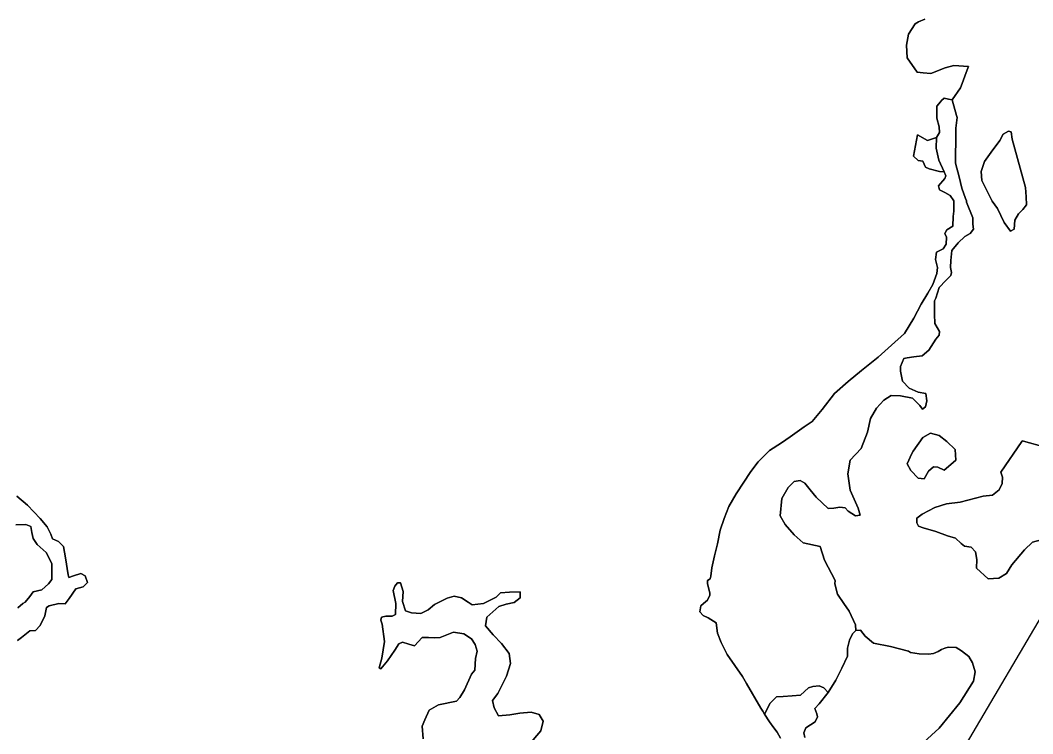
# Model space of a CAD drawing. Header units: inches. Extents: x 288635 to 1232953, y 676945 to 1655780.
# Drawn here: x 419822 to 448324, y 1243021 to 1263106 of the extents above; entities that cross this region are included whole.
import ezdxf

# ---------------------------------------------------------------- set-up
doc = ezdxf.new("R2010")
doc.units = ezdxf.units.IN
doc.header["$MEASUREMENT"] = 0
doc.layers.add('Images', color=7, linetype='Continuous')
picture_1 = doc.add_image_def('image7.jpg', size_in_pixel=(2590, 3729))

msp = doc.modelspace()

# ---------------------------------------------------------------- linework, layer by layer
at = {"color": 1}
for points in [[(445283.1009, 1263135.9227), (445111.6506, 1263066.0725), (445010.0504, 1263002.5724), (444825.9, 1262716.8218), (444768.7499, 1262405.6712), (444787.7999, 1262043.7205), (445073.5505, 1261643.6697), (445242.8932, 1261626.7354), (445454.5513, 1261605.5696), (445854.6021, 1261770.6699), (446102.2526, 1261827.8201), (446515.0034, 1261802.42), (446478.8731, 1261706.4952), (446313.0033, 1261254.367), (446292.753, 1261199.1688), (446060.5304, 1260861.73), (445952.3849, 1260887.2999), (445829.0688, 1260916.4568), (445755.355, 1260846.8383), (445723.3577, 1260808.5688), (445621.6368, 1260686.9088), (445626.7168, 1260351.6281), (445687.6769, 1260102.7076), (445697.8369, 1259950.3073), (445616.5568, 1259802.987), (445364.8846, 1259724.0352), (445080.404, 1259876.4355), (444968.6438, 1259282.0743), (445095.6441, 1259155.074), (445227.7243, 1259134.754), (445309.0045, 1258967.1137), (445405.5247, 1258926.4736), (445695.0853, 1258850.2734), (445829.9172, 1258842.8651), (445875.6373, 1258731.1049), (445845.1572, 1258649.8247), (445672.4369, 1258446.6243), (445702.9169, 1258329.7841), (445850.2372, 1258253.5839), (445997.5575, 1258177.3837), (446099.1577, 1258019.9034), (446099.1577, 1257730.3429), (446088.5645, 1257582.7182), (446078.8377, 1257313.782), (445906.1173, 1257202.0218), (445845.1572, 1257105.5016), (445895.9573, 1256998.8214), (445890.8773, 1256805.781), (445799.4371, 1256673.7007), (445611.4768, 1256577.1805), (445591.1567, 1256373.9801), (445647.0368, 1256145.3797), (445626.7168, 1255977.7393), (445509.8766, 1255667.8587), (445367.6363, 1255418.9382), (445179.6759, 1255114.1376), (444976.4755, 1254717.8968), (444717.395, 1254291.176), (444351.6342, 1253955.8953), (443970.6335, 1253625.6946), (443503.2725, 1253244.6939), (443127.3518, 1252939.8933), (442746.351, 1252599.5326), (442400.9103, 1252147.4117), (442116.4298, 1251807.051), (441892.9093, 1251664.8107), (441496.6685, 1251380.3302), (441247.748, 1251212.6898), (440912.4674, 1250994.2494), (440597.5067, 1250674.2087), (440384.1463, 1250399.8882), (439977.7455, 1249775.0469), (439769.4651, 1249419.4462), (439637.3848, 1249079.0856), (439520.5446, 1248748.8849), (439449.4244, 1248367.8841), (439363.0643, 1248027.5234), (439291.9441, 1247692.2428), (439266.5441, 1247453.4823), (439241.144, 1247377.2821), (439170.0239, 1247331.5621), (439164.9439, 1247240.1219), (439236.064, 1246991.2014), (439236.064, 1246920.0812), (439170.0239, 1246777.8409), (439053.1836, 1246686.4008), (438976.9835, 1246625.4406), (438951.5834, 1246452.7203), (439043.0236, 1246346.0401), (439190.3439, 1246280), (439413.8644, 1246142.8397), (439449.4244, 1245848.1991), (439551.0246, 1245589.1186), (439718.665, 1245248.7579), (440150.4658, 1244628.9967), (440265.8257, 1244433.9337), (440666.8911, 1243743.99), (440724.4653, 1243651.8714), (440776.4824, 1243568.6441), (440910.7591, 1243353.8014), (441031.5555, 1243188.2656), (441131.9474, 1243062.9884), (441225.081, 1242900.0048)], [(445145.1579, 1242678.981), (445692.7569, 1243181.1938), (446271.8781, 1243892.3952), (446652.8788, 1244501.9964), (446703.6789, 1244761.0769), (446632.5588, 1245020.1574), (446520.7986, 1245197.9578), (446317.5982, 1245350.3581), (446170.2779, 1245451.9583), (445946.7574, 1245457.0383), (445845.1572, 1245426.5582), (445753.717, 1245396.0782), (445662.2769, 1245335.1181), (445530.1966, 1245284.318), (445387.9563, 1245258.9179), (445128.8758, 1245274.1579), (444881.7833, 1245308.747), (444823.9025, 1245349.3344), (444316.0742, 1245477.3583), (443838.5532, 1245568.7985), (443609.9528, 1245771.9989), (443477.8725, 1245939.6393), (443340.7122, 1245924.3992), (443337.9605, 1246090.9812), (443155.0802, 1246466.902), (443007.7599, 1246690.4224), (442829.9595, 1246949.503), (442753.7594, 1247244.1435), (442765.2911, 1247332.0727), (442464.1988, 1247909.6249), (442337.1985, 1248295.7057), (441859.6776, 1248392.2258), (441610.7571, 1248620.8263), (441356.7566, 1248910.3869), (441214.5163, 1249154.2274), (441265.3164, 1249646.9884), (441443.1168, 1249956.869), (441605.6771, 1250124.5093), (441778.3974, 1250149.9094), (441905.3977, 1250078.7892), (442062.878, 1249885.7488), (442230.5183, 1249682.5484), (442565.799, 1249357.4278), (442723.2793, 1249367.5878), (442895.9997, 1249403.1479), (443048.4, 1249377.7478), (443129.6801, 1249286.3076), (443332.8805, 1249159.3074), (443469.1696, 1249174.3296), (443414.1607, 1249372.6678), (443185.5602, 1249880.6688), (443114.4401, 1250337.8697), (443185.5602, 1250718.8705), (443495.4409, 1251054.1512), (443673.2412, 1251506.2721), (443754.5214, 1251892.3528), (443927.2417, 1252181.9134), (444135.5221, 1252410.5139), (444338.7225, 1252542.5941), (444602.8831, 1252532.4341), (444943.2438, 1252471.474), (445146.4442, 1252258.1136), (445222.6443, 1252156.5134), (445303.9245, 1252227.6335), (445344.5646, 1252395.2739), (445319.1645, 1252598.4743), (445100.7241, 1252634.0343), (444846.7236, 1252750.8746), (444653.6832, 1252948.995), (444602.8831, 1253223.3155), (444602.8831, 1253360.4758), (444699.4033, 1253583.9962), (444788.8894, 1253600.5677), (444973.7238, 1253634.7963), (445212.4843, 1253655.1164), (445395.3647, 1253817.6767), (445598.5651, 1254132.6373), (445690.0052, 1254244.3975), (445700.1653, 1254340.9177), (445568.0073, 1254573.6305), (445563.0154, 1254831.3458), (445559.3295, 1255021.6391), (445559.3295, 1255195.6103), (445559.3295, 1255209.0912), (445593.5252, 1255283.8944), (445686.1952, 1255587.2136), (445878.8123, 1255784.064), (446016.3959, 1255917.4142), (446035.4459, 1256006.3144), (446005.8125, 1256150.248), (446014.2792, 1256344.9817), (446047.7226, 1256628.6157), (446225.523, 1256841.9761), (446408.4033, 1257014.6964), (446565.8837, 1257101.0566), (446652.2438, 1257228.0568), (446637.0038, 1257365.2171), (446637.0038, 1257543.0175), (446460.4286, 1257982.2907), (446462.4847, 1258020.5303), (446434.3075, 1258092.3822), (446332.3683, 1258381.2099), (446248.5201, 1258697.5461), (446145.4798, 1259086.2892), (446145.4798, 1259099.7701), (446145.4798, 1259359.3393), (446145.4798, 1259372.8202), (446154.6409, 1259642.9794), (446162.4696, 1260068.1924), (446195.3869, 1260364.4471), (446178.3875, 1260427.1323), (446060.5304, 1260861.73), (446292.753, 1261199.1688), (446313.0033, 1261254.367), (446478.8731, 1261706.4952), (446515.0034, 1261802.42), (446102.2526, 1261827.8201), (445854.6021, 1261770.6699), (445454.5513, 1261605.5696), (445242.8932, 1261626.7354), (445073.5505, 1261643.6697), (444787.7999, 1262043.7205), (444768.7499, 1262405.6712), (444825.9, 1262716.8218), (445010.0504, 1263002.5724), (445111.6506, 1263066.0725), (445283.1009, 1263135.9227)], [(448565.7718, 1248479.1979), (448316.8513, 1248418.2378), (448093.3309, 1248194.7173), (447732.6502, 1247778.1565), (447585.3299, 1247534.316), (447371.9694, 1247397.1557), (447067.1688, 1247381.9157), (446742.0482, 1247681.6363), (446747.1282, 1247925.4768), (446711.5681, 1248138.8372), (446589.6479, 1248275.9975), (446401.6875, 1248301.3975), (446305.1673, 1248372.5177), (446147.687, 1248529.998), (445924.1666, 1248596.0381), (445599.0459, 1248712.8783), (445238.3652, 1248819.5586), (445111.3649, 1248865.2786), (445060.5648, 1248961.7988), (445060.5648, 1249088.7991), (445214.5376, 1249201.6421), (445563.4858, 1249388.5197), (445893.6865, 1249495.1999), (446279.7673, 1249540.92), (446924.9286, 1249708.5603), (447189.0891, 1249739.0404), (447382.1295, 1249886.3607), (447464.8401, 1250062.8534), (447473.5696, 1250247.0414), (447422.7695, 1250384.2017), (448015.8905, 1251246.4698), (448027.2908, 1251263.0434), (448066.7335, 1251252.4839), (448672.452, 1251090.3231)], [(448672.452, 1251090.3231), (448066.7335, 1251252.4839), (448027.2908, 1251263.0434), (448015.8905, 1251246.4698), (447422.7695, 1250384.2017), (447473.5696, 1250247.0414), (447464.8401, 1250062.8534), (447382.1295, 1249886.3607), (447189.0891, 1249739.0404), (446924.9286, 1249708.5603), (446279.7673, 1249540.92), (445893.6865, 1249495.1999), (445563.4858, 1249388.5197), (445214.5376, 1249201.6421), (445060.5648, 1249088.7991), (445060.5648, 1248961.7988), (445111.3649, 1248865.2786), (445238.3652, 1248819.5586), (445599.0459, 1248712.8783), (445924.1666, 1248596.0381), (446147.687, 1248529.998), (446305.1673, 1248372.5177), (446401.6875, 1248301.3975), (446589.6479, 1248275.9975), (446711.5681, 1248138.8372), (446747.1282, 1247925.4768), (446742.0482, 1247681.6363), (447067.1688, 1247381.9157), (447371.9694, 1247397.1557), (447585.3299, 1247534.316), (447732.6502, 1247778.1565), (448093.3309, 1248194.7173), (448316.8513, 1248418.2378), (448565.7718, 1248479.1979)], [(419742.5819, 1245641.6144), (419854.3422, 1245733.0546), (420088.0226, 1245915.935), (420255.663, 1245931.175), (420382.6632, 1246068.3353), (420509.6635, 1246337.5758), (420560.4636, 1246576.3363), (420631.5837, 1246616.9764), (420910.9843, 1246688.0965), (421088.7846, 1246677.9365), (421200.5448, 1246825.2568), (421383.4252, 1247099.5774), (421596.7856, 1247155.4575), (421713.6259, 1247282.4577), (421647.5857, 1247465.3381), (421530.7455, 1247536.4582), (421322.4651, 1247470.4181), (421190.3848, 1247414.538), (421170.0648, 1247490.7381), (421093.8646, 1247973.3391), (421043.0645, 1248293.3797), (420895.7442, 1248435.62), (420733.1839, 1248506.7402), (420687.4638, 1248638.8204), (420580.7836, 1248842.0208), (420382.6632, 1249080.7813), (420027.0625, 1249451.6221), (419722.2619, 1249705.6226)], [(419722.2619, 1249705.6226), (420027.0625, 1249451.6221), (420382.6632, 1249080.7813), (420382.6632, 1249080.7813), (420580.7836, 1248842.0208), (420687.4638, 1248638.8204), (420733.1839, 1248506.7402), (420895.7442, 1248435.62), (421043.0645, 1248293.3797), (421093.8646, 1247973.3391), (421170.0648, 1247490.7381), (421190.3848, 1247414.538), (421322.4651, 1247470.4181), (421530.7455, 1247536.4582), (421647.5857, 1247465.3381), (421713.6259, 1247282.4577), (421596.7856, 1247155.4575), (421383.4252, 1247099.5774), (421200.5448, 1246825.2568), (421088.7846, 1246677.9365), (420910.9843, 1246688.0965), (420631.5837, 1246616.9764), (420560.4636, 1246576.3363), (420509.6635, 1246337.5758), (420382.6632, 1246068.3353), (420255.663, 1245931.175), (420088.0226, 1245915.935), (419854.3422, 1245733.0546), (419742.5819, 1245641.6144)], [(419696.8618, 1248902.981), (419981.3424, 1248908.061), (420123.5827, 1248857.2609), (420148.9827, 1248689.6205), (420189.6228, 1248516.9002), (420301.383, 1248344.1798), (420555.3836, 1248125.7394), (420707.7839, 1247810.7788), (420712.8639, 1247607.5784), (420707.7839, 1247358.6579), (420621.4237, 1247236.7376), (420430.9233, 1247071.6373), (420183.2728, 1247011.3122), (420091.1976, 1246884.3119), (419957.8474, 1246725.5616), (419891.1722, 1246684.2865), (419757.822, 1246563.6363)], [(419757.822, 1246563.6363), (419891.1722, 1246684.2865), (419957.8474, 1246725.5616), (420091.1976, 1246884.3119), (420183.2728, 1247011.3122), (420430.9233, 1247071.6373), (420621.4237, 1247236.7376), (420707.7839, 1247358.6579), (420712.8639, 1247607.5784), (420707.7839, 1247810.7788), (420555.3836, 1248125.7394), (420301.383, 1248344.1798), (420189.6228, 1248516.9002), (420148.9827, 1248689.6205), (420123.5827, 1248857.2609), (419981.3424, 1248908.061), (419696.8618, 1248902.981)], [(434152.8047, 1242720.6571), (434477.9253, 1243101.6579), (434538.8854, 1243375.9784), (434427.1252, 1243563.9388), (434208.6848, 1243629.9789), (433883.5641, 1243599.4989), (433604.1636, 1243553.7788), (433289.2029, 1243528.3787), (433162.2027, 1243746.8192), (433116.4826, 1243955.0996), (433263.8029, 1244158.3), (433512.7234, 1244640.9009), (433619.4036, 1244996.5017), (433588.9235, 1245275.9022), (433370.4831, 1245565.4628), (433131.7226, 1245809.3033), (432918.3622, 1246058.2238), (432959.0023, 1246307.1443), (433294.2829, 1246606.8649), (433502.5634, 1246667.825), (433726.0838, 1246718.6251), (433898.8041, 1246845.6254), (433898.8041, 1247018.3457), (433594.0035, 1247003.1057), (433345.083, 1246987.8656), (433218.0828, 1246860.8654), (432867.5621, 1246688.145), (432547.5214, 1246647.505), (432435.7612, 1246723.7051), (432242.7208, 1246845.6254), (432039.5204, 1246891.3455), (431836.32, 1246840.5453), (431485.7993, 1246662.745), (431302.919, 1246505.2647), (431099.7186, 1246408.7445), (430835.558, 1246429.0645), (430667.9177, 1246479.8646), (430581.5575, 1246744.0252), (430601.8776, 1247023.4257), (430530.7574, 1247267.2662), (430439.3172, 1247267.2662), (430368.1971, 1247170.746), (430317.397, 1247053.9058), (430393.5971, 1246683.065), (430388.5171, 1246378.2644), (430291.9969, 1246332.5443), (430109.1166, 1246332.5443), (429987.1963, 1246307.1443), (429971.9563, 1246215.7041), (430009.2097, 1246109.6589), (430075.2498, 1245621.9779), (429999.0497, 1245144.457), (429922.8495, 1244880.2964), (429973.6496, 1244849.8164), (430070.1698, 1244961.5766), (430161.61, 1245073.3368), (430369.8904, 1245378.1374), (430481.6506, 1245550.8578), (430583.2509, 1245601.6579), (430761.0512, 1245540.6977), (430923.6115, 1245500.0577), (431131.8919, 1245728.6581), (431314.7723, 1245728.6581), (431487.4927, 1245723.5781), (431644.973, 1245728.6581), (432020.8937, 1245875.9784), (432305.3743, 1245830.2583), (432528.8947, 1245693.0981), (432630.4949, 1245530.5377), (432681.295, 1245342.5774), (432635.575, 1245134.2969), (432615.2549, 1244814.2563), (432528.8947, 1244702.4961), (432330.7743, 1244255.4552), (432193.6141, 1244037.0147), (432102.1739, 1243940.4945), (431594.1729, 1243838.8943), (431330.0123, 1243686.494), (431213.1721, 1243412.1735), (431136.972, 1243234.3731), (431162.372, 1242878.7724)], [(431162.372, 1242878.7724), (431136.972, 1243234.3731), (431213.1721, 1243412.1735), (431330.0123, 1243686.494), (431594.1729, 1243838.8943), (432102.1739, 1243940.4945), (432193.6141, 1244037.0147), (432330.7743, 1244255.4552), (432528.8947, 1244702.4961), (432615.2549, 1244814.2563), (432635.575, 1245134.2969), (432681.295, 1245342.5774), (432630.4949, 1245530.5377), (432528.8947, 1245693.0981), (432305.3743, 1245830.2583), (432020.8937, 1245875.9784), (431644.973, 1245728.6581), (431487.4927, 1245723.5781), (431314.7723, 1245728.6581), (431131.8919, 1245728.6581), (430923.6115, 1245500.0577), (430761.0512, 1245540.6977), (430583.2509, 1245601.6579), (430481.6506, 1245550.8578), (430369.8904, 1245378.1374), (430161.61, 1245073.3368), (430070.1698, 1244961.5766), (429973.6496, 1244849.8164), (429922.8495, 1244880.2964), (429999.0497, 1245144.457), (430075.2498, 1245621.9779), (430009.2097, 1246109.6589), (429971.9563, 1246215.7041), (429987.1963, 1246307.1443), (430109.1166, 1246332.5443), (430291.9969, 1246332.5443), (430388.5171, 1246378.2644), (430393.5971, 1246683.065), (430317.397, 1247053.9058), (430368.1971, 1247170.746), (430439.3172, 1247267.2662), (430530.7574, 1247267.2662), (430601.8776, 1247023.4257), (430581.5575, 1246744.0252), (430667.9177, 1246479.8646), (430835.558, 1246429.0645), (430835.558, 1246429.0645), (431099.7186, 1246408.7445), (431302.919, 1246505.2647), (431485.7993, 1246662.745), (431836.32, 1246840.5453), (432039.5204, 1246891.3455), (432242.7208, 1246845.6254), (432435.7612, 1246723.7051), (432547.5214, 1246647.505), (432867.5621, 1246688.145), (433218.0828, 1246860.8654), (433345.083, 1246987.8656), (433594.0035, 1247003.1057), (433898.8041, 1247018.3457), (433898.8041, 1246845.6254), (433726.0838, 1246718.6251), (433502.5634, 1246667.825), (433294.2829, 1246606.8649), (432959.0023, 1246307.1443), (432918.3622, 1246058.2238), (433131.7226, 1245809.3033), (433370.4831, 1245565.4628), (433588.9235, 1245275.9022), (433619.4036, 1244996.5017), (433512.7234, 1244640.9009), (433263.8029, 1244158.3), (433116.4826, 1243955.0996), (433162.2027, 1243746.8192), (433289.2029, 1243528.3787), (433604.1636, 1243553.7788), (433883.5641, 1243599.4989), (434208.6848, 1243629.9789), (434427.1252, 1243563.9388), (434538.8854, 1243375.9784), (434477.9253, 1243101.6579), (434152.8047, 1242720.6571)], [(441908.1493, 1242911.9532), (441877.6693, 1243049.1135), (441933.5494, 1243191.3538), (442202.7899, 1243353.9141), (442263.7501, 1243496.1544), (442243.43, 1243582.5146), (442192.6299, 1243734.9149), (442309.4702, 1243861.9151), (442568.7261, 1244181.9342), (442776.7016, 1244533.2465), (442949.8186, 1244862.1689), (443112.1118, 1245203.0378), (443112.1118, 1245431.6383), (443162.9119, 1245655.1587), (443251.8527, 1245837.0832), (443340.7122, 1245924.3992), (443477.8725, 1245939.6393), (443609.9528, 1245771.9989), (443838.5532, 1245568.7985), (444316.0742, 1245477.3583), (444823.9025, 1245349.3344), (444881.7833, 1245308.747), (445128.8758, 1245274.1579), (445128.8758, 1245274.1579), (445387.9563, 1245258.9179), (445530.1966, 1245284.318), (445662.2769, 1245335.1181), (445753.717, 1245396.0782), (445845.1572, 1245426.5582), (445946.7574, 1245457.0383), (446170.2779, 1245451.9583), (446317.5982, 1245350.3581), (446520.7986, 1245197.9578), (446632.5588, 1245020.1574), (446703.6789, 1244761.0769), (446652.8788, 1244501.9964), (446271.8781, 1243892.3952), (445692.7569, 1243181.1938), (445145.1579, 1242678.981)], [(441225.081, 1242900.0048), (441131.9474, 1243062.9884), (441031.5555, 1243188.2656), (440910.7591, 1243353.8014), (440776.4824, 1243568.6441), (440932.7874, 1243882.2352), (441110.5878, 1244060.0355), (441300.8765, 1244069.1372), (441554.877, 1244089.4572), (441788.5574, 1244109.7773), (442012.0779, 1244312.9777), (442133.9981, 1244353.6178), (442311.7985, 1244368.8578), (442438.7987, 1244312.9777), (442568.7261, 1244181.9342), (442309.4702, 1243861.9151), (442192.6299, 1243734.9149), (442243.43, 1243582.5146), (442263.7501, 1243496.1544), (442202.7899, 1243353.9141), (441933.5494, 1243191.3538), (441877.6693, 1243049.1135), (441908.1493, 1242911.9532)]]:
    msp.add_lwpolyline(points, dxfattribs=at)
for points in [[(445319.1645, 1252598.4743), (445344.5646, 1252395.2739), (445303.9245, 1252227.6335), (445222.6443, 1252156.5134), (445146.4442, 1252258.1136), (444943.2438, 1252471.474), (444602.8831, 1252532.4341), (444338.7225, 1252542.5941), (444135.5221, 1252410.5139), (443927.2417, 1252181.9134), (443754.5214, 1251892.3528), (443673.2412, 1251506.2721), (443495.4409, 1251054.1512), (443185.5602, 1250718.8705), (443114.4401, 1250337.8697), (443185.5602, 1249880.6688), (443414.1607, 1249372.6678), (443469.1696, 1249174.3296), (443332.8805, 1249159.3074), (443129.6801, 1249286.3076), (443048.4, 1249377.7478), (442895.9997, 1249403.1479), (442723.2793, 1249367.5878), (442565.799, 1249357.4278), (442230.5183, 1249682.5484), (442062.878, 1249885.7488), (441905.3977, 1250078.7892), (441778.3974, 1250149.9094), (441605.6771, 1250124.5093), (441443.1168, 1249956.869), (441265.3164, 1249646.9884), (441214.5163, 1249154.2274), (441356.7566, 1248910.3869), (441610.7571, 1248620.8263), (441859.6776, 1248392.2258), (442337.1985, 1248295.7057), (442464.1988, 1247909.6249), (442765.2911, 1247332.0727), (442753.7594, 1247244.1435), (442829.9595, 1246949.503), (443007.7599, 1246690.4224), (443155.0802, 1246466.902), (443337.9605, 1246090.9812), (443340.7122, 1245924.3992), (443251.8527, 1245837.0832), (443162.9119, 1245655.1587), (443112.1118, 1245431.6383), (443112.1118, 1245203.0378), (442949.8186, 1244862.1689), (442776.7016, 1244533.2465), (442568.7261, 1244181.9342), (442438.7987, 1244312.9777), (442311.7985, 1244368.8578), (442133.9981, 1244353.6178), (442012.0779, 1244312.9777), (441788.5574, 1244109.7773), (441554.877, 1244089.4572), (441300.8765, 1244069.1372), (441110.5878, 1244060.0355), (440932.7874, 1243882.2352), (440776.4824, 1243568.6441), (440724.4653, 1243651.8714), (440666.8911, 1243743.99), (440265.8257, 1244433.9337), (440150.4658, 1244628.9967), (439718.665, 1245248.7579), (439551.0246, 1245589.1186), (439449.4244, 1245848.1991), (439413.8644, 1246142.8397), (439190.3439, 1246280), (439043.0236, 1246346.0401), (438951.5834, 1246452.7203), (438976.9835, 1246625.4406), (439053.1836, 1246686.4008), (439170.0239, 1246777.8409), (439236.064, 1246920.0812), (439236.064, 1246991.2014), (439164.9439, 1247240.1219), (439170.0239, 1247331.5621), (439241.144, 1247377.2821), (439266.5441, 1247453.4823), (439291.9441, 1247692.2428), (439363.0643, 1248027.5234), (439449.4244, 1248367.8841), (439520.5446, 1248748.8849), (439637.3848, 1249079.0856), (439769.4651, 1249419.4462), (439977.7455, 1249775.0469), (440384.1463, 1250399.8882), (440597.5067, 1250674.2087), (440912.4674, 1250994.2494), (441247.748, 1251212.6898), (441496.6685, 1251380.3302), (441892.9093, 1251664.8107), (442116.4298, 1251807.051), (442400.9103, 1252147.4117), (442746.351, 1252599.5326), (443127.3518, 1252939.8933), (443503.2725, 1253244.6939), (443970.6335, 1253625.6946), (444351.6342, 1253955.8953), (444717.395, 1254291.176), (444976.4755, 1254717.8968), (445179.6759, 1255114.1376), (445367.6363, 1255418.9382), (445509.8766, 1255667.8587), (445626.7168, 1255977.7393), (445647.0368, 1256145.3797), (445591.1567, 1256373.9801), (445611.4768, 1256577.1805), (445799.4371, 1256673.7007), (445890.8773, 1256805.781), (445895.9573, 1256998.8214), (445845.1572, 1257105.5016), (445906.1173, 1257202.0218), (446078.8377, 1257313.782), (446088.5645, 1257582.7182), (446099.1577, 1257730.3429), (446099.1577, 1258019.9034), (445997.5575, 1258177.3837), (445850.2372, 1258253.5839), (445702.9169, 1258329.7841), (445672.4369, 1258446.6243), (445845.1572, 1258649.8247), (445875.6373, 1258731.1049), (445829.9172, 1258842.8651), (445677.3881, 1259167.6574), (445601.3167, 1259503.2664), (445616.5568, 1259802.987), (445697.8369, 1259950.3073), (445687.6769, 1260102.7076), (445626.7168, 1260351.6281), (445621.6368, 1260686.9088), (445723.3577, 1260808.5688), (445755.355, 1260846.8383), (445829.0688, 1260916.4568), (445952.3849, 1260887.2999), (446060.5304, 1260861.73), (446178.3875, 1260427.1323), (446195.3869, 1260364.4471), (446162.4696, 1260068.1924), (446154.6409, 1259642.9794), (446145.4798, 1259372.8202), (446145.4798, 1259359.3393), (446145.4798, 1259099.7701), (446145.4798, 1259086.2892), (446248.5201, 1258697.5461), (446332.3683, 1258381.2099), (446434.3075, 1258092.3822), (446462.4847, 1258020.5303), (446460.4286, 1257982.2907), (446637.0038, 1257543.0175), (446637.0038, 1257365.2171), (446652.2438, 1257228.0568), (446565.8837, 1257101.0566), (446408.4033, 1257014.6964), (446225.523, 1256841.9761), (446047.7226, 1256628.6157), (446014.2792, 1256344.9817), (446005.8125, 1256150.248), (446035.4459, 1256006.3144), (446016.3959, 1255917.4142), (445878.8123, 1255784.064), (445686.1952, 1255587.2136), (445593.5252, 1255283.8944), (445559.3295, 1255209.0912), (445559.3295, 1255195.6103), (445559.3295, 1255021.6391), (445563.0154, 1254831.3458), (445568.0073, 1254573.6305), (445700.1653, 1254340.9177), (445690.0052, 1254244.3975), (445598.5651, 1254132.6373), (445395.3647, 1253817.6767), (445212.4843, 1253655.1164), (444973.7238, 1253634.7963), (444788.8894, 1253600.5677), (444699.4033, 1253583.9962), (444602.8831, 1253360.4758), (444602.8831, 1253223.3155), (444653.6832, 1252948.995), (444846.7236, 1252750.8746), (445100.7241, 1252634.0343), (445319.1645, 1252598.4743)], [(445080.404, 1259876.4355), (445364.8846, 1259724.0352), (445616.5568, 1259802.987), (445601.3167, 1259503.2664), (445677.3881, 1259167.6574), (445829.9172, 1258842.8651), (445695.0853, 1258850.2734), (445405.5247, 1258926.4736), (445309.0045, 1258967.1137), (445227.7243, 1259134.754), (445095.6441, 1259155.074), (444968.6438, 1259282.0743), (445080.404, 1259876.4355)], [(447800.4652, 1257224.4733), (447698.865, 1257168.5932), (447521.0646, 1257412.4337), (447333.1043, 1257808.6745), (447185.784, 1258011.8749), (446891.1434, 1258590.9961), (446875.9033, 1258844.9966), (446967.3435, 1259134.5572), (447155.3039, 1259388.5577), (447394.0644, 1259718.7583), (447495.6646, 1259896.5587), (447637.9049, 1259987.9989), (447714.105, 1259962.5988), (447746.3987, 1259759.3377), (448124.3427, 1258398.7393), (448136.1044, 1258132.3053), (448145.9059, 1257910.2747), (448049.3857, 1257778.1945), (447927.4655, 1257661.3542), (447820.7852, 1257478.4739), (447800.4652, 1257224.4733)], [(447714.105, 1259962.5988), (447637.9049, 1259987.9989), (447495.6646, 1259896.5587), (447394.0644, 1259718.7583), (447155.3039, 1259388.5577), (446967.3435, 1259134.5572), (446875.9033, 1258844.9966), (446891.1434, 1258590.9961), (447185.784, 1258011.8749), (447333.1043, 1257808.6745), (447521.0646, 1257412.4337), (447698.865, 1257168.5932), (447800.4652, 1257224.4733), (447820.7852, 1257478.4739), (447927.4655, 1257661.3542), (448049.3857, 1257778.1945), (448145.9059, 1257910.2747), (448136.1044, 1258132.3053), (448124.3427, 1258398.7393), (447746.3987, 1259759.3377), (447714.105, 1259962.5988)], [(445949.5666, 1250541.682), (445832.7264, 1250445.1618), (445654.926, 1250521.362), (445527.9258, 1250536.602), (445390.7655, 1250414.6817), (445270.4564, 1250198.1255), (445096.1249, 1250216.5614), (444887.8445, 1250435.0018), (444786.2443, 1250622.9622), (444924.3977, 1250907.3958), (444958.9646, 1250978.5629), (445233.2852, 1251364.6436), (445441.5656, 1251481.4839), (445690.4861, 1251415.4437), (445908.9265, 1251247.8034), (446137.527, 1251024.283), (446162.927, 1250724.5624), (445949.5666, 1250541.682)], [(445390.7655, 1250414.6817), (445527.9258, 1250536.602), (445654.926, 1250521.362), (445832.7264, 1250445.1618), (445949.5666, 1250541.682), (446162.927, 1250724.5624), (446137.527, 1251024.283), (445908.9265, 1251247.8034), (445690.4861, 1251415.4437), (445441.5656, 1251481.4839), (445233.2852, 1251364.6436), (444958.9646, 1250978.5629), (444924.3977, 1250907.3958), (444786.2443, 1250622.9622), (444887.8445, 1250435.0018), (445096.1249, 1250216.5614), (445270.4564, 1250198.1255), (445390.7655, 1250414.6817)]]:
    msp.add_lwpolyline(points, close=True, dxfattribs=at)

# ---------------------------------------------------------------- pictures from other files: only their frames are drawn
at = {"layer": 'Images'}
image = msp.add_image(picture_1, insert=(433468.3601, 1220693.3743), size_in_units=(43179.7771, 62168.876), rotation=-30.500541912, dxfattribs=at)
image.dxf.flags = 7

doc.saveas('drawing.dxf')
